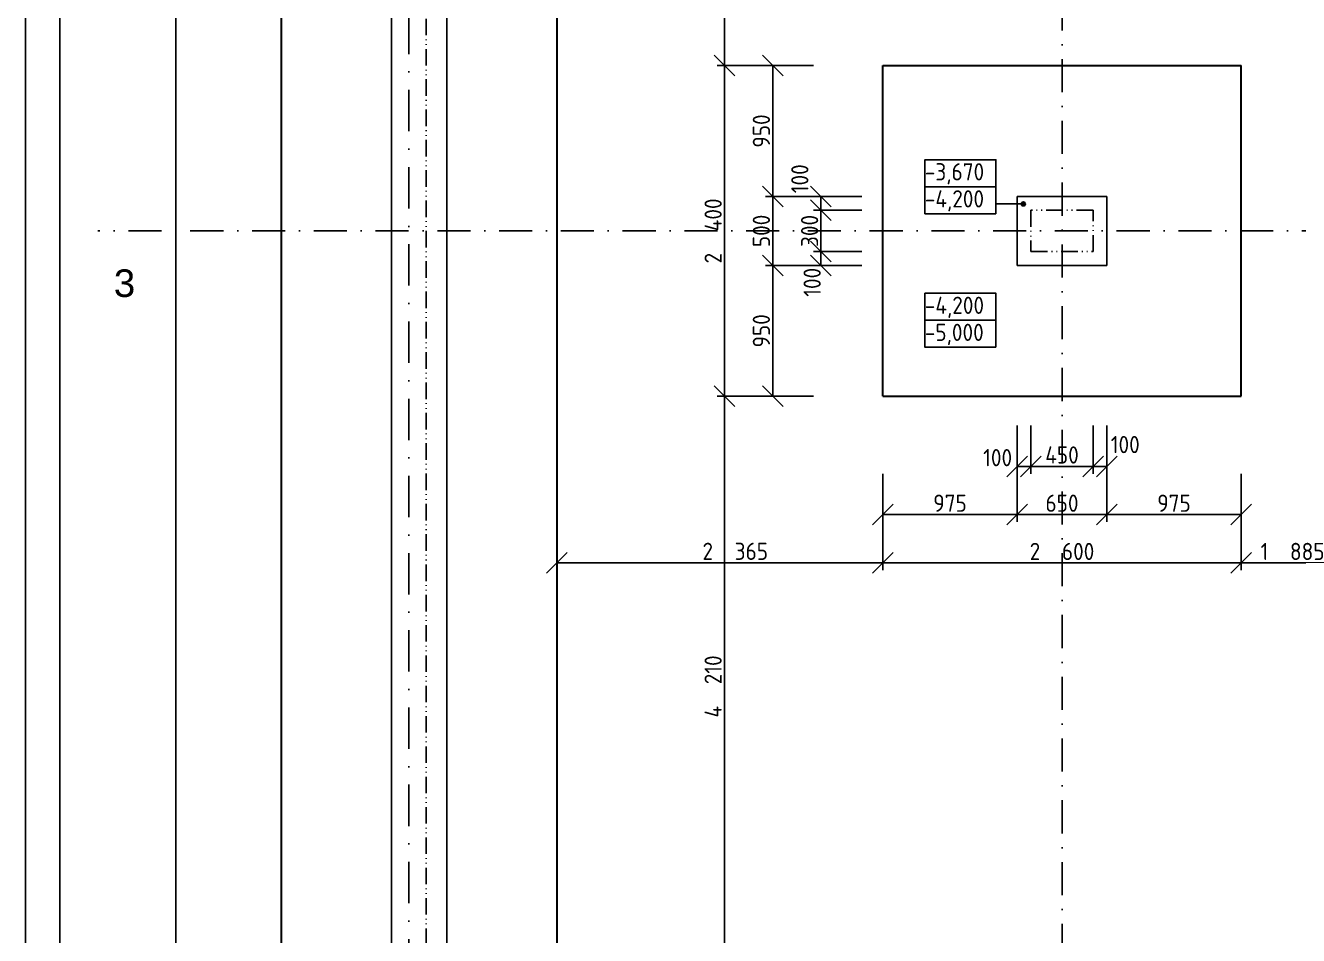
# Model space of a CAD drawing. Extents: x 4511820 to 5180432, y -1526536 to -944957.
# Drawn here: x 4977915 to 4987152, y -1490930 to -1484327 of the extents above; entities that cross this region are included whole.
import ezdxf

# ---------------------------------------------------------------- set-up
doc = ezdxf.new("R2010")
doc.units = 0
doc.header["$MEASUREMENT"] = 0
doc.linetypes.add('ACAD_ISO12W100', pattern=[22, 12, -3, 0.5, -3, 0.5, -3])
doc.linetypes.add('BODKOCIARKOVANA_3', pattern=[5.6, 3, -1.3, 0, -1.3])
doc.layers.get('0').update_dxf_attribs({"linetype": 'CONTINUOUS'})
doc.layers.get('Defpoints').update_dxf_attribs({"color": 61, "linetype": 'CONTINUOUS'})
for name, color, linetype in [('KÓTY', 4, 'CONTINUOUS'), ('MÚRY', 1, 'CONTINUOUS'), ('osi', 253, 'CONTINUOUS'), ('TENKÁ', 7, 'CONTINUOUS')]:
    doc.layers.add(name, color=color, linetype=linetype)
doc.styles.add('styl1', font='arial.ttf')
doc.styles.add('STYLE1', font='isocp.shx')
doc.dimstyles.new('STANDARD-50', dxfattribs={"dimtxt": 125, "dimasz": 150, "dimexe": 10, "dimexo": 200, "dimgap": 20, "dimtad": 1, "dimdsep": 46, "dimlunit": 6, "dimtxsty": 'STYLE1', "dimblk1": 'OBLIQUE', "dimblk2": 'OBLIQUE', "dimsah": 1, "dimcen": 2.5, "dimse1": 1, "dimse2": 1, "dimadec": 0, "dimazin": 0, "dimtfac": 1, "dimtmove": 1, "dimatfit": 3, "dimldrblk": 'OBLIQUE', "dimfxl": 1, "dimtolj": 1, "dimtzin": 0, "dimarcsym": 0})

# ---------------------------------------------------------------- blocks, each defined once
blk = doc.blocks.new('_OBLIQUE')
at = {"color": 0, "linetype": 'ByBlock'}
blk.add_line((-0.5, -0.5), (0.5, 0.5), dxfattribs=at)
blk = doc.blocks.new('*D42827')
at = {"layer": 'Defpoints', "color": 0}
for p in [(4981355.5, -1466458), (4979005, -1500068), (4980555.5, -1500068)]:
    blk.add_point(p, dxfattribs=at)
at = {"layer": 'KÓTY', "color": 0, "lineweight": -2}
blk.add_line((4979005, -1466458), (4979005, -1500068), dxfattribs=at)
at = {"layer": 'KÓTY', "color": 0, "linetype": 'ByBlock', "lineweight": -2, "xscale": 150, "yscale": 150, "zscale": 150}
for p, rotation in [((4979005, -1466458), 90), ((4979005, -1500068), 270)]:
    blk.add_blockref('_OBLIQUE', p, dxfattribs=dict(at, rotation=rotation))
at = {"layer": 'KÓTY', "color": 0, "insert": (4978922.5, -1483263), "char_height": 125, "attachment_point": 5, "rotation": 90, "style": 'STYLE1'}
blk.add_mtext('\\A1;33ﾠ610', dxfattribs=at)
blk = doc.blocks.new('*D42916')
at = {"layer": 'Defpoints', "color": 0}
for p in [(4984136, -1480598), (4982987, -1484618), (4984136, -1484618)]:
    blk.add_point(p, dxfattribs=at)
at = {"layer": 'KÓTY', "color": 0, "lineweight": -2}
blk.add_line((4982987, -1480598), (4982987, -1484618), dxfattribs=at)
at = {"layer": 'KÓTY', "color": 0, "linetype": 'ByBlock', "lineweight": -2, "xscale": 150, "yscale": 150, "zscale": 150}
for p, rotation in [((4982987, -1480598), 90), ((4982987, -1484618), 270)]:
    blk.add_blockref('_OBLIQUE', p, dxfattribs=dict(at, rotation=rotation))
at = {"layer": 'KÓTY', "color": 0, "insert": (4982904.5, -1482608), "char_height": 125, "attachment_point": 5, "rotation": 90, "style": 'STYLE1'}
blk.add_mtext('\\A1;4ﾠ020', dxfattribs=at)
blk = doc.blocks.new('*D42917')
at = {"layer": 'Defpoints', "color": 0}
for p in [(4984136, -1484618), (4982987, -1487018), (4984136, -1487018)]:
    blk.add_point(p, dxfattribs=at)
at = {"layer": 'KÓTY', "color": 0, "lineweight": -2}
blk.add_line((4982987, -1484618), (4982987, -1487018), dxfattribs=at)
at = {"layer": 'KÓTY', "color": 0, "linetype": 'ByBlock', "lineweight": -2, "xscale": 150, "yscale": 150, "zscale": 150}
for p, rotation in [((4982987, -1484618), 90), ((4982987, -1487018), 270)]:
    blk.add_blockref('_OBLIQUE', p, dxfattribs=dict(at, rotation=rotation))
at = {"layer": 'KÓTY', "color": 0, "insert": (4982904.5, -1485818), "char_height": 125, "attachment_point": 5, "rotation": 90, "style": 'STYLE1'}
blk.add_mtext('\\A1;2ﾠ400', dxfattribs=at)
blk = doc.blocks.new('*D42918')
at = {"layer": 'Defpoints', "color": 0}
for p in [(4984136, -1487018), (4982987, -1491228), (4984136, -1491228)]:
    blk.add_point(p, dxfattribs=at)
at = {"layer": 'KÓTY', "color": 0, "lineweight": -2}
blk.add_line((4982987, -1487018), (4982987, -1491228), dxfattribs=at)
at = {"layer": 'KÓTY', "color": 0, "linetype": 'ByBlock', "lineweight": -2, "xscale": 150, "yscale": 150, "zscale": 150}
for p, rotation in [((4982987, -1487018), 90), ((4982987, -1491228), 270)]:
    blk.add_blockref('_OBLIQUE', p, dxfattribs=dict(at, rotation=rotation))
at = {"layer": 'KÓTY', "color": 0, "insert": (4982904.5, -1489123), "char_height": 125, "attachment_point": 5, "rotation": 90, "style": 'STYLE1'}
blk.add_mtext('\\A1;4ﾠ210', dxfattribs=at)
blk = doc.blocks.new('*D42921')
at = {"layer": 'Defpoints', "color": 0}
for p in [(4983337, -1484618), (4985111, -1484618), (4985111, -1485568)]:
    blk.add_point(p, dxfattribs=at)
at = {"layer": 'KÓTY', "color": 0, "lineweight": -2}
blk.add_line((4983337, -1485568), (4983337, -1484618), dxfattribs=at)
at = {"layer": 'KÓTY', "color": 0, "linetype": 'ByBlock', "lineweight": -2, "xscale": 150, "yscale": 150, "zscale": 150}
for p, rotation in [((4983337, -1484618), 90), ((4983337, -1485568), 270)]:
    blk.add_blockref('_OBLIQUE', p, dxfattribs=dict(at, rotation=rotation))
at = {"layer": 'KÓTY', "color": 0, "insert": (4983254.5, -1485093), "char_height": 125, "attachment_point": 5, "rotation": 90, "style": 'STYLE1'}
blk.add_mtext('\\A1;950', dxfattribs=at)
blk = doc.blocks.new('*D42922')
at = {"layer": 'Defpoints', "color": 0}
for p in [(4985111, -1485568), (4983337, -1486068), (4985111, -1486068)]:
    blk.add_point(p, dxfattribs=at)
at = {"layer": 'KÓTY', "color": 0, "lineweight": -2}
blk.add_line((4983337, -1485568), (4983337, -1486068), dxfattribs=at)
at = {"layer": 'KÓTY', "color": 0, "linetype": 'ByBlock', "lineweight": -2, "xscale": 150, "yscale": 150, "zscale": 150}
for p, rotation in [((4983337, -1485568), 90), ((4983337, -1486068), 270)]:
    blk.add_blockref('_OBLIQUE', p, dxfattribs=dict(at, rotation=rotation))
at = {"layer": 'KÓTY', "color": 0, "insert": (4983254.5, -1485818), "char_height": 125, "attachment_point": 5, "rotation": 90, "style": 'STYLE1'}
blk.add_mtext('\\A1;500', dxfattribs=at)
blk = doc.blocks.new('*D42923')
at = {"layer": 'Defpoints', "color": 0}
for p in [(4985111, -1486068), (4983337, -1487018), (4985111, -1487018)]:
    blk.add_point(p, dxfattribs=at)
at = {"layer": 'KÓTY', "color": 0, "lineweight": -2}
blk.add_line((4983337, -1486068), (4983337, -1487018), dxfattribs=at)
at = {"layer": 'KÓTY', "color": 0, "linetype": 'ByBlock', "lineweight": -2, "xscale": 150, "yscale": 150, "zscale": 150}
for p, rotation in [((4983337, -1486068), 90), ((4983337, -1487018), 270)]:
    blk.add_blockref('_OBLIQUE', p, dxfattribs=dict(at, rotation=rotation))
at = {"layer": 'KÓTY', "color": 0, "insert": (4983254.5, -1486543), "char_height": 125, "attachment_point": 5, "rotation": 90, "style": 'STYLE1'}
blk.add_mtext('\\A1;950', dxfattribs=at)
blk = doc.blocks.new('*D42924')
at = {"layer": 'Defpoints', "color": 0}
for p in [(4985661, -1485668), (4983687, -1485968), (4985661, -1485968)]:
    blk.add_point(p, dxfattribs=at)
at = {"layer": 'KÓTY', "color": 0, "lineweight": -2}
blk.add_line((4983687, -1485668), (4983687, -1485968), dxfattribs=at)
at = {"layer": 'KÓTY', "color": 0, "linetype": 'ByBlock', "lineweight": -2, "xscale": 150, "yscale": 150, "zscale": 150}
for p, rotation in [((4983687, -1485668), 90), ((4983687, -1485968), 270)]:
    blk.add_blockref('_OBLIQUE', p, dxfattribs=dict(at, rotation=rotation))
at = {"layer": 'KÓTY', "color": 0, "insert": (4983604.5, -1485818), "char_height": 125, "attachment_point": 5, "rotation": 90, "style": 'STYLE1'}
blk.add_mtext('\\A1;300', dxfattribs=at)
blk = doc.blocks.new('*D42925')
at = {"layer": 'Defpoints', "color": 0}
for p in [(4983687, -1485568), (4985211, -1485568), (4985211, -1485668)]:
    blk.add_point(p, dxfattribs=at)
at = {"layer": 'KÓTY', "color": 0, "lineweight": -2}
blk.add_line((4983687, -1485668), (4983687, -1485568), dxfattribs=at)
at = {"layer": 'KÓTY', "color": 0, "linetype": 'ByBlock', "lineweight": -2, "xscale": 150, "yscale": 150, "zscale": 150}
for p, rotation in [((4983687, -1485568), 90), ((4983687, -1485668), 270)]:
    blk.add_blockref('_OBLIQUE', p, dxfattribs=dict(at, rotation=rotation))
at = {"layer": 'KÓTY', "color": 0, "insert": (4983533.5, -1485439.5), "char_height": 125, "attachment_point": 5, "rotation": 90, "style": 'STYLE1'}
blk.add_mtext('\\A1;100', dxfattribs=at)
blk = doc.blocks.new('*D42926')
at = {"layer": 'Defpoints', "color": 0}
for p in [(4985211, -1485968), (4983687, -1486068), (4985211, -1486068)]:
    blk.add_point(p, dxfattribs=at)
at = {"layer": 'KÓTY', "color": 0, "lineweight": -2}
blk.add_line((4983687, -1485968), (4983687, -1486068), dxfattribs=at)
at = {"layer": 'KÓTY', "color": 0, "linetype": 'ByBlock', "lineweight": -2, "xscale": 150, "yscale": 150, "zscale": 150}
for p, rotation in [((4983687, -1485968), 90), ((4983687, -1486068), 270)]:
    blk.add_blockref('_OBLIQUE', p, dxfattribs=dict(at, rotation=rotation))
at = {"layer": 'KÓTY', "color": 0, "insert": (4983623, -1486190.5), "char_height": 125, "attachment_point": 5, "rotation": 90, "style": 'STYLE1'}
blk.add_mtext('\\A1;100', dxfattribs=at)
blk = doc.blocks.new('*D42960')
at = {"layer": 'Defpoints', "color": 0}
for p in [(4984136, -1486011.5), (4985111, -1486011.5), (4984136, -1487876)]:
    blk.add_point(p, dxfattribs=at)
at = {"layer": 'KÓTY', "color": 0, "lineweight": -2}
blk.add_line((4985111, -1487876), (4984136, -1487876), dxfattribs=at)
at = {"layer": 'KÓTY', "color": 0, "linetype": 'ByBlock', "lineweight": -2, "xscale": 150, "yscale": 150, "zscale": 150, "rotation": 180}
blk.add_blockref('_OBLIQUE', (4984136, -1487876), dxfattribs=at)
at = {"layer": 'KÓTY', "color": 0, "linetype": 'ByBlock', "lineweight": -2, "xscale": 150, "yscale": 150, "zscale": 150}
blk.add_blockref('_OBLIQUE', (4985111, -1487876), dxfattribs=at)
at = {"layer": 'KÓTY', "color": 0, "insert": (4984623.5, -1487793.5), "char_height": 125, "attachment_point": 5, "style": 'STYLE1'}
blk.add_mtext('\\A1;975', dxfattribs=at)
blk = doc.blocks.new('*D42961')
at = {"layer": 'Defpoints', "color": 0}
for p in [(4985211, -1485911.5), (4985661, -1485911.5), (4985661, -1487526)]:
    blk.add_point(p, dxfattribs=at)
at = {"layer": 'KÓTY', "color": 0, "lineweight": -2}
blk.add_line((4985211, -1487526), (4985661, -1487526), dxfattribs=at)
at = {"layer": 'KÓTY', "color": 0, "linetype": 'ByBlock', "lineweight": -2, "xscale": 150, "yscale": 150, "zscale": 150, "rotation": 180}
blk.add_blockref('_OBLIQUE', (4985211, -1487526), dxfattribs=at)
at = {"layer": 'KÓTY', "color": 0, "linetype": 'ByBlock', "lineweight": -2, "xscale": 150, "yscale": 150, "zscale": 150}
blk.add_blockref('_OBLIQUE', (4985661, -1487526), dxfattribs=at)
at = {"layer": 'KÓTY', "color": 0, "insert": (4985436, -1487443.5), "char_height": 125, "attachment_point": 5, "style": 'STYLE1'}
blk.add_mtext('\\A1;450', dxfattribs=at)
blk = doc.blocks.new('*D42962')
at = {"layer": 'Defpoints', "color": 0}
for p in [(4985111, -1486011.5), (4985761, -1486011.5), (4985761, -1487876)]:
    blk.add_point(p, dxfattribs=at)
at = {"layer": 'KÓTY', "color": 0, "lineweight": -2}
blk.add_line((4985111, -1487876), (4985761, -1487876), dxfattribs=at)
at = {"layer": 'KÓTY', "color": 0, "linetype": 'ByBlock', "lineweight": -2, "xscale": 150, "yscale": 150, "zscale": 150, "rotation": 180}
blk.add_blockref('_OBLIQUE', (4985111, -1487876), dxfattribs=at)
at = {"layer": 'KÓTY', "color": 0, "linetype": 'ByBlock', "lineweight": -2, "xscale": 150, "yscale": 150, "zscale": 150}
blk.add_blockref('_OBLIQUE', (4985761, -1487876), dxfattribs=at)
at = {"layer": 'KÓTY', "color": 0, "insert": (4985436, -1487793.5), "char_height": 125, "attachment_point": 5, "style": 'STYLE1'}
blk.add_mtext('\\A1;650', dxfattribs=at)
blk = doc.blocks.new('*D42963')
at = {"layer": 'Defpoints', "color": 0}
for p in [(4985761, -1486011.5), (4986736, -1486011.5), (4986736, -1487876)]:
    blk.add_point(p, dxfattribs=at)
at = {"layer": 'KÓTY', "color": 0, "lineweight": -2}
blk.add_line((4985761, -1487876), (4986736, -1487876), dxfattribs=at)
at = {"layer": 'KÓTY', "color": 0, "linetype": 'ByBlock', "lineweight": -2, "xscale": 150, "yscale": 150, "zscale": 150, "rotation": 180}
blk.add_blockref('_OBLIQUE', (4985761, -1487876), dxfattribs=at)
at = {"layer": 'KÓTY', "color": 0, "linetype": 'ByBlock', "lineweight": -2, "xscale": 150, "yscale": 150, "zscale": 150}
blk.add_blockref('_OBLIQUE', (4986736, -1487876), dxfattribs=at)
at = {"layer": 'KÓTY', "color": 0, "insert": (4986248.5, -1487793.5), "char_height": 125, "attachment_point": 5, "style": 'STYLE1'}
blk.add_mtext('\\A1;975', dxfattribs=at)
blk = doc.blocks.new('*D42964')
at = {"layer": 'Defpoints', "color": 0}
for p in [(4985661, -1485911.5), (4985761, -1485911.5), (4985761, -1487526)]:
    blk.add_point(p, dxfattribs=at)
at = {"layer": 'KÓTY', "color": 0, "lineweight": -2}
blk.add_line((4985661, -1487526), (4985761, -1487526), dxfattribs=at)
at = {"layer": 'KÓTY', "color": 0, "linetype": 'ByBlock', "lineweight": -2, "xscale": 150, "yscale": 150, "zscale": 150, "rotation": 180}
blk.add_blockref('_OBLIQUE', (4985661, -1487526), dxfattribs=at)
at = {"layer": 'KÓTY', "color": 0, "linetype": 'ByBlock', "lineweight": -2, "xscale": 150, "yscale": 150, "zscale": 150}
blk.add_blockref('_OBLIQUE', (4985761, -1487526), dxfattribs=at)
at = {"layer": 'KÓTY', "color": 0, "insert": (4985895, -1487368), "char_height": 125, "attachment_point": 5, "style": 'STYLE1'}
blk.add_mtext('\\A1;100', dxfattribs=at)
blk = doc.blocks.new('*D42965')
at = {"layer": 'Defpoints', "color": 0}
for p in [(4985111, -1485911.5), (4985211, -1485911.5), (4985111, -1487526)]:
    blk.add_point(p, dxfattribs=at)
at = {"layer": 'KÓTY', "color": 0, "lineweight": -2}
blk.add_line((4985211, -1487526), (4985111, -1487526), dxfattribs=at)
at = {"layer": 'KÓTY', "color": 0, "linetype": 'ByBlock', "lineweight": -2, "xscale": 150, "yscale": 150, "zscale": 150, "rotation": 180}
blk.add_blockref('_OBLIQUE', (4985111, -1487526), dxfattribs=at)
at = {"layer": 'KÓTY', "color": 0, "linetype": 'ByBlock', "lineweight": -2, "xscale": 150, "yscale": 150, "zscale": 150}
blk.add_blockref('_OBLIQUE', (4985211, -1487526), dxfattribs=at)
at = {"layer": 'KÓTY', "color": 0, "insert": (4984969, -1487463), "char_height": 125, "attachment_point": 5, "style": 'STYLE1'}
blk.add_mtext('\\A1;100', dxfattribs=at)
blk = doc.blocks.new('*D42966')
at = {"layer": 'Defpoints', "color": 0}
for p in [(4984136, -1486861.5), (4986736, -1486861.5), (4986736, -1488226)]:
    blk.add_point(p, dxfattribs=at)
at = {"layer": 'KÓTY', "color": 0, "lineweight": -2}
blk.add_line((4984136, -1488226), (4986736, -1488226), dxfattribs=at)
at = {"layer": 'KÓTY', "color": 0, "linetype": 'ByBlock', "lineweight": -2, "xscale": 150, "yscale": 150, "zscale": 150, "rotation": 180}
blk.add_blockref('_OBLIQUE', (4984136, -1488226), dxfattribs=at)
at = {"layer": 'KÓTY', "color": 0, "linetype": 'ByBlock', "lineweight": -2, "xscale": 150, "yscale": 150, "zscale": 150}
blk.add_blockref('_OBLIQUE', (4986736, -1488226), dxfattribs=at)
at = {"layer": 'KÓTY', "color": 0, "insert": (4985436, -1488143.5), "char_height": 125, "attachment_point": 5, "style": 'STYLE1'}
blk.add_mtext('\\A1;2ﾠ600', dxfattribs=at)
blk = doc.blocks.new('*D42967')
at = {"layer": 'Defpoints', "color": 0}
for p in [(4981771, -1487018), (4984136, -1487018), (4981771, -1488226)]:
    blk.add_point(p, dxfattribs=at)
at = {"layer": 'KÓTY', "color": 0, "lineweight": -2}
blk.add_line((4984136, -1488226), (4981771, -1488226), dxfattribs=at)
at = {"layer": 'KÓTY', "color": 0, "linetype": 'ByBlock', "lineweight": -2, "xscale": 150, "yscale": 150, "zscale": 150, "rotation": 180}
blk.add_blockref('_OBLIQUE', (4981771, -1488226), dxfattribs=at)
at = {"layer": 'KÓTY', "color": 0, "linetype": 'ByBlock', "lineweight": -2, "xscale": 150, "yscale": 150, "zscale": 150}
blk.add_blockref('_OBLIQUE', (4984136, -1488226), dxfattribs=at)
at = {"layer": 'KÓTY', "color": 0, "insert": (4983065, -1488142.5), "char_height": 125, "attachment_point": 5, "style": 'STYLE1'}
blk.add_mtext('\\A1;2ﾠ365', dxfattribs=at)
blk = doc.blocks.new('*D43003')
at = {"layer": 'Defpoints', "color": 0}
for p in [(4986736, -1487018), (4988621, -1487018), (4988621, -1488226)]:
    blk.add_point(p, dxfattribs=at)
at = {"layer": 'KÓTY', "color": 0, "lineweight": -2}
blk.add_line((4986736, -1488226), (4988621, -1488226), dxfattribs=at)
at = {"layer": 'KÓTY', "color": 0, "linetype": 'ByBlock', "lineweight": -2, "xscale": 150, "yscale": 150, "zscale": 150, "rotation": 180}
blk.add_blockref('_OBLIQUE', (4986736, -1488226), dxfattribs=at)
at = {"layer": 'KÓTY', "color": 0, "linetype": 'ByBlock', "lineweight": -2, "xscale": 150, "yscale": 150, "zscale": 150}
blk.add_blockref('_OBLIQUE', (4988621, -1488226), dxfattribs=at)
at = {"layer": 'KÓTY', "color": 0, "insert": (4987109, -1488143.5), "char_height": 125, "attachment_point": 5, "style": 'STYLE1'}
blk.add_mtext('\\A1;1ﾠ885', dxfattribs=at)

msp = doc.modelspace()

# ---------------------------------------------------------------- hatches: boundary and pattern name
at = {"layer": 'KÓTY', "ltscale": 0.25}
msp.add_hatch(color=256, dxfattribs=at).paths.add_polyline_path([(4985140.5, -1485622, 1), (4985170.5, -1485622, 1)])

# ---------------------------------------------------------------- linework, layer by layer
at = {"layer": 'KÓTY'}
for p, q in [((4982933.597, -1484618), (4983283.597, -1484618)), ((4983283.597, -1484618), (4983633.597, -1484618)), ((4983283.597, -1485568), (4983633.597, -1485568)), ((4983633.597, -1485568), (4983983.597, -1485568)), ((4985155.5, -1485622), (4984956.316, -1485622)), ((4983633.597, -1485668), (4983983.597, -1485668)), ((4983633.597, -1485968), (4983983.597, -1485968)), ((4983283.597, -1486068), (4983633.597, -1486068)), ((4983633.597, -1486068), (4983983.597, -1486068)), ((4982933.597, -1487018), (4983283.597, -1487018)), ((4983283.597, -1487018), (4983633.597, -1487018)), ((4985111, -1487579.403), (4985111, -1487229.403)), ((4985211, -1487579.403), (4985211, -1487229.403)), ((4985661, -1487579.403), (4985661, -1487229.403)), ((4985761, -1487579.403), (4985761, -1487229.403)), ((4984136, -1487929.403), (4984136, -1487579.403)), ((4985111, -1487929.403), (4985111, -1487579.403)), ((4985761, -1487929.403), (4985761, -1487579.403)), ((4986736, -1487929.403), (4986736, -1487579.403)), ((4984136, -1488279.403), (4984136, -1487929.403)), ((4986736, -1488279.403), (4986736, -1487929.403))]:
    msp.add_line(p, q, dxfattribs=at)
at = {"layer": 'KÓTY', "ltscale": 0.25}
msp.add_circle((4985155.5, -1485622), 15, dxfattribs=at)
at = {"layer": 'MÚRY', "linetype": 'Continuous', "lineweight": 30}
for p, q in [((4979771, -1464910.809), (4979771, -1500068)), ((4981771, -1464910.809), (4981771, -1498068)), ((4984136, -1484618), (4986736, -1484618)), ((4984136, -1487018), (4984136, -1484618)), ((4986736, -1487018), (4986736, -1484618)), ((4984136, -1487018), (4986736, -1487018))]:
    msp.add_line(p, q, dxfattribs=at)
at = {"layer": 'osi', "linetype": 'BODKOCIARKOVANA_3', "ltscale": 100}
msp.add_line((4980696, -1463510.809), (4980696, -1502135.094), dxfattribs=at)
at = {"layer": 'osi', "linetype": 'BODKOCIARKOVANA_3', "ltscale": 80}
for p, q in [((4985436, -1463510.809), (4985436, -1502135.094)), ((5043429.122, -1485818), (4978440.258, -1485818))]:
    msp.add_line(p, q, dxfattribs=at)
at = {"layer": 'TENKÁ', "color": 7}
for p, q in [((4977914.533, -1502898.728), (4977914.533, -1463018.96)), ((4978164.533, -1502648.728), (4978164.533, -1463268.96))]:
    msp.add_line(p, q, dxfattribs=at)
at = {"layer": 'TENKÁ'}
for p, q in [((4980971, -1464910.809), (4980971, -1498868)), ((4980571, -1499268), (4980571, -1466458)), ((4985761, -1485568), (4985111, -1485568)), ((4985111, -1485568), (4985111, -1486068)), ((4985761, -1486068), (4985761, -1485568)), ((4985111, -1486068), (4985761, -1486068))]:
    msp.add_line(p, q, dxfattribs=at)
at = {"layer": 'TENKÁ', "color": 40, "linetype": 'ACAD_ISO12W100', "ltscale": 10}
msp.add_line((4980821, -1466458), (4980821, -1499018), dxfattribs=at)
at = {"layer": 'TENKÁ', "ltscale": 0.25}
for points in [[(4984956.316, -1485497.5), (4984956.316, -1485301.25), (4984441.684, -1485301.25), (4984441.684, -1485497.5)], [(4984956.316, -1485693.75), (4984956.316, -1485497.5), (4984441.684, -1485497.5), (4984441.684, -1485693.75)], [(4984956.316, -1486466.25), (4984956.316, -1486270), (4984441.684, -1486270), (4984441.684, -1486466.25)], [(4984956.316, -1486662.5), (4984956.316, -1486466.25), (4984441.684, -1486466.25), (4984441.684, -1486662.5)]]:
    msp.add_lwpolyline(points, close=True, dxfattribs=at)
at = {"layer": 'TENKÁ', "color": 40, "linetype": 'ACAD_ISO12W100', "ltscale": 10}
msp.add_lwpolyline([(4985661, -1485668), (4985211, -1485668), (4985211, -1485968), (4985661, -1485968)], close=True, dxfattribs=at)

# ---------------------------------------------------------------- texts
at = {"layer": 'TENKÁ', "ltscale": 0.25}
for s, height, style, p in [('-3,670', 125, 'STYLE1', (4984440.573, -1485451.451)), ('-4,200', 125, 'STYLE1', (4984440.573, -1485647.701)), ('3', 200, 'styl1', (4978555.562, -1486297.078)), ('-4,200', 125, 'STYLE1', (4984440.573, -1486420.201)), ('-5,000', 125, 'STYLE1', (4984440.573, -1486616.451))]:
    msp.add_text(s, height=height, dxfattribs=dict(at, style=style)).set_placement(p)

# ---------------------------------------------------------------- dimensions: what is measured, and where the dimension line sits
at = {"layer": 'KÓTY'}
dim = msp.add_linear_dim(base=(4979005.015, -1500068), p1=(4981355.515, -1466458), p2=(4980555.515, -1500068), angle=90, dimstyle='STANDARD-50', dxfattribs=at)
dim.commit()
dim.dimension.update_dxf_attribs({"geometry": '*D42827', "text_midpoint": (4978922.472, -1483263)})
for base, p1, p2, picture, middle in [((4982987, -1484618), (4984136, -1480598), (4984136, -1484618), '*D42916', (4982904.457, -1482608)), ((4982987, -1487018), (4984136, -1484618), (4984136, -1487018), '*D42917', (4982904.457, -1485818)), ((4983337, -1484618), (4985111, -1485568), (4985111, -1484618), '*D42921', (4983254.5, -1485093)), ((4983337, -1486068), (4985111, -1485568), (4985111, -1486068), '*D42922', (4983254.5, -1485818)), ((4983687, -1485968), (4985661, -1485668), (4985661, -1485968), '*D42924', (4983604.5, -1485818)), ((4983337, -1487018), (4985111, -1486068), (4985111, -1487018), '*D42923', (4983254.5, -1486543)), ((4982987, -1491228), (4984136, -1487018), (4984136, -1491228), '*D42918', (4982904.457, -1489123))]:
    dim = msp.add_linear_dim(base=base, p1=p1, p2=p2, angle=90, dimstyle='STANDARD-50', override={"dimtxsty": 'STYLE1', "dimldrblk": 'OBLIQUE'}, dxfattribs=at)
    dim.commit()
    dim.dimension.update_dxf_attribs({"geometry": picture, "text_midpoint": middle})
for base, p1, p2, picture, middle in [((4983687, -1485568), (4985211, -1485668), (4985211, -1485568), '*D42925', (4983616, -1485439.5)), ((4983687, -1486068), (4985211, -1485968), (4985211, -1486068), '*D42926', (4983705.5, -1486190.5))]:
    dim = msp.add_linear_dim(base=base, p1=p1, p2=p2, angle=90, dimstyle='STANDARD-50', override={"dimtxsty": 'STYLE1', "dimldrblk": 'OBLIQUE'}, dxfattribs=at)
    dim.commit()
    dim.dimension.update_dxf_attribs({"geometry": picture, "text_midpoint": middle, "dimtype": 160})
for base, p1, p2, picture, middle in [((4985111, -1487526), (4985211, -1485911.5), (4985111, -1485911.5), '*D42965', (4984969, -1487545.5)), ((4985761, -1487526), (4985661, -1485911.5), (4985761, -1485911.5), '*D42964', (4985895, -1487450.5)), ((4981771, -1488226), (4984136, -1487018), (4981771, -1487018), '*D42967', (4983065, -1488225)), ((4988621, -1488226), (4986736, -1487018), (4988621, -1487018), '*D43003', (4987109, -1488226))]:
    dim = msp.add_linear_dim(base=base, p1=p1, p2=p2, dimstyle='STANDARD-50', override={"dimtxsty": 'STYLE1', "dimldrblk": 'OBLIQUE'}, dxfattribs=at)
    dim.commit()
    dim.dimension.update_dxf_attribs({"geometry": picture, "text_midpoint": middle, "dimtype": 160})
for base, p1, p2, picture, middle in [((4985661, -1487526), (4985211, -1485911.5), (4985661, -1485911.5), '*D42961', (4985436, -1487443.5)), ((4984136, -1487876), (4985111, -1486011.5), (4984136, -1486011.5), '*D42960', (4984623.5, -1487793.5)), ((4985761, -1487876), (4985111, -1486011.5), (4985761, -1486011.5), '*D42962', (4985436, -1487793.5)), ((4986736, -1487876), (4985761, -1486011.5), (4986736, -1486011.5), '*D42963', (4986248.5, -1487793.5)), ((4986736, -1488226), (4984136, -1486861.5), (4986736, -1486861.5), '*D42966', (4985436, -1488143.457))]:
    dim = msp.add_linear_dim(base=base, p1=p1, p2=p2, dimstyle='STANDARD-50', override={"dimtxsty": 'STYLE1', "dimldrblk": 'OBLIQUE'}, dxfattribs=at)
    dim.commit()
    dim.dimension.update_dxf_attribs({"geometry": picture, "text_midpoint": middle})

doc.saveas('drawing.dxf')
